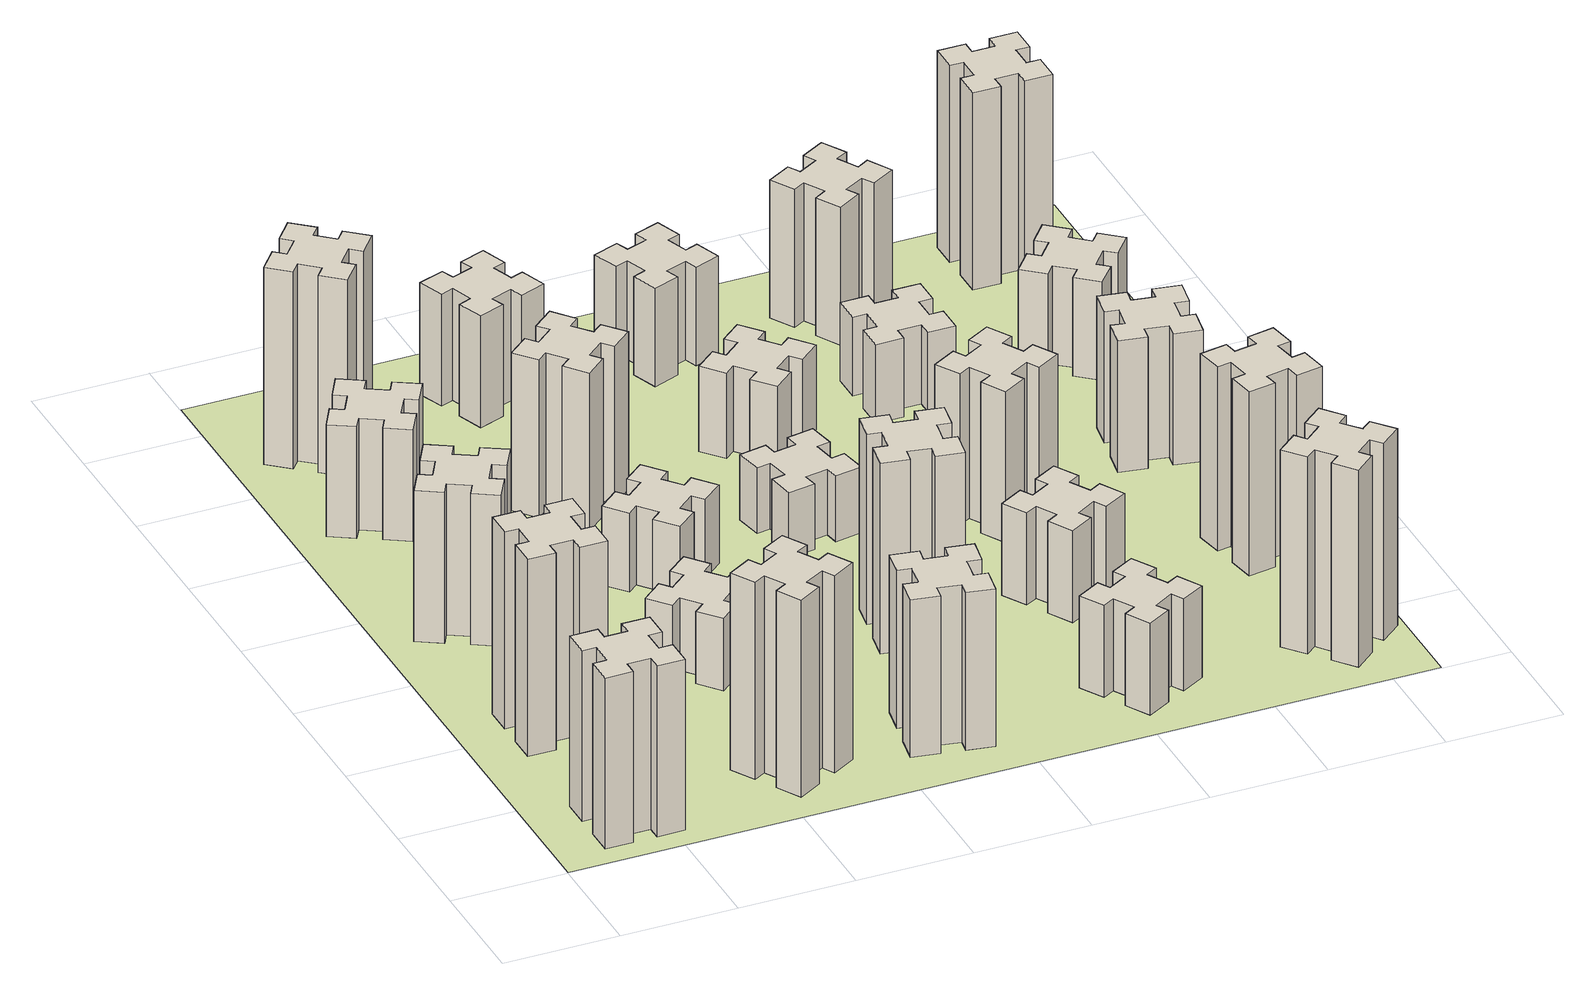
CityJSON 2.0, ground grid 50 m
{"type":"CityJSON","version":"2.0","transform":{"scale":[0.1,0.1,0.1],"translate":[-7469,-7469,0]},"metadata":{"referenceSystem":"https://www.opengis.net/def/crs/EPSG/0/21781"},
"CityObjects":{
"building1":{"type":"Building","attributes":{"class":"1000","function":"1000","usage":"1000","yearOfConstruction":2016,"roofType":"1000","measuredHeight":78,"storeysAboveGround":30,"storeysBelowGround":0},"geometry":[{"type":"Solid","lod":"1","boundaries":[[[[0,1,2,3,4,5,6,7,8,9,10,11,12,13,14,15,16,17,18,19]],[[17,16,20,21]],[[16,15,22,20]],[[15,14,23,22]],[[14,13,24,23]],[[13,12,25,24]],[[12,11,26,25]],[[11,10,27,26]],[[10,9,28,27]],[[9,8,29,28]],[[8,7,30,29]],[[7,6,31,30]],[[6,5,32,31]],[[5,4,33,32]],[[4,3,34,33]],[[3,2,35,34]],[[2,1,36,35]],[[1,0,37,36]],[[0,19,38,37]],[[19,18,39,38]],[[18,17,21,39]],[[24,25,26,27,28,29,30,31,32,33,34,35,36,37,38,39,21,20,22,23]]]]}]},
"building2":{"type":"Building","attributes":{"class":"1000","function":"1000","usage":"1000","yearOfConstruction":2016,"roofType":"1000","measuredHeight":90,"storeysAboveGround":30,"storeysBelowGround":0},"geometry":[{"type":"Solid","lod":"1","boundaries":[[[[40,41,42,43,44,45,46,47,48,49,50,51,52,53,54,55,56,57,58,59]],[[57,56,60,61]],[[56,55,62,60]],[[55,54,63,62]],[[54,53,64,63]],[[53,52,65,64]],[[52,51,66,65]],[[51,50,67,66]],[[50,49,68,67]],[[49,48,69,68]],[[48,47,70,69]],[[47,46,71,70]],[[46,45,72,71]],[[45,44,73,72]],[[44,43,74,73]],[[43,42,75,74]],[[42,41,76,75]],[[41,40,77,76]],[[40,59,78,77]],[[59,58,79,78]],[[58,57,61,79]],[[64,65,66,67,68,69,70,71,72,73,74,75,76,77,78,79,61,60,62,63]]]]}]},
"building3":{"type":"Building","attributes":{"class":"1000","function":"1000","usage":"1000","yearOfConstruction":2016,"roofType":"1000","measuredHeight":69,"storeysAboveGround":30,"storeysBelowGround":0},"geometry":[{"type":"Solid","lod":"1","boundaries":[[[[80,81,82,83,84,85,86,87,88,89,90,91,92,93,94,95,96,97,98,99]],[[97,96,100,101]],[[96,95,102,100]],[[95,94,103,102]],[[94,93,104,103]],[[93,92,105,104]],[[92,91,106,105]],[[91,90,107,106]],[[90,89,108,107]],[[89,88,109,108]],[[88,87,110,109]],[[87,86,111,110]],[[86,85,112,111]],[[85,84,113,112]],[[84,83,114,113]],[[83,82,115,114]],[[82,81,116,115]],[[81,80,117,116]],[[80,99,118,117]],[[99,98,119,118]],[[98,97,101,119]],[[104,105,106,107,108,109,110,111,112,113,114,115,116,117,118,119,101,100,102,103]]]]}]},
"building4":{"type":"Building","attributes":{"class":"1000","function":"1000","usage":"1000","yearOfConstruction":2016,"roofType":"1000","measuredHeight":51,"storeysAboveGround":30,"storeysBelowGround":0},"geometry":[{"type":"Solid","lod":"1","boundaries":[[[[120,121,122,123,124,125,126,127,128,129,130,131,132,133,134,135,136,137,138,139]],[[137,136,140,141]],[[136,135,142,140]],[[135,134,143,142]],[[134,133,144,143]],[[133,132,145,144]],[[132,131,146,145]],[[131,130,147,146]],[[130,129,148,147]],[[129,128,149,148]],[[128,127,150,149]],[[127,126,151,150]],[[126,125,152,151]],[[125,124,153,152]],[[124,123,154,153]],[[123,122,155,154]],[[122,121,156,155]],[[121,120,157,156]],[[120,139,158,157]],[[139,138,159,158]],[[138,137,141,159]],[[144,145,146,147,148,149,150,151,152,153,154,155,156,157,158,159,141,140,142,143]]]]}]},
"building5":{"type":"Building","attributes":{"class":"1000","function":"1000","usage":"1000","yearOfConstruction":2016,"roofType":"1000","measuredHeight":90,"storeysAboveGround":30,"storeysBelowGround":0},"geometry":[{"type":"Solid","lod":"1","boundaries":[[[[160,161,162,163,164,165,166,167,168,169,170,171,172,173,174,175,176,177,178,179]],[[177,176,180,181]],[[176,175,182,180]],[[175,174,183,182]],[[174,173,184,183]],[[173,172,185,184]],[[172,171,186,185]],[[171,170,187,186]],[[170,169,188,187]],[[169,168,189,188]],[[168,167,190,189]],[[167,166,191,190]],[[166,165,192,191]],[[165,164,193,192]],[[164,163,194,193]],[[163,162,195,194]],[[162,161,196,195]],[[161,160,197,196]],[[160,179,198,197]],[[179,178,199,198]],[[178,177,181,199]],[[184,185,186,187,188,189,190,191,192,193,194,195,196,197,198,199,181,180,182,183]]]]}]},
"building6":{"type":"Building","attributes":{"class":"1000","function":"1000","usage":"1000","yearOfConstruction":2016,"roofType":"1000","measuredHeight":90,"storeysAboveGround":30,"storeysBelowGround":0},"geometry":[{"type":"Solid","lod":"1","boundaries":[[[[200,201,202,203,204,205,206,207,208,209,210,211,212,213,214,215,216,217,218,219]],[[217,216,220,221]],[[216,215,222,220]],[[215,214,223,222]],[[214,213,224,223]],[[213,212,225,224]],[[212,211,226,225]],[[211,210,227,226]],[[210,209,228,227]],[[209,208,229,228]],[[208,207,230,229]],[[207,206,231,230]],[[206,205,232,231]],[[205,204,233,232]],[[204,203,234,233]],[[203,202,235,234]],[[202,201,236,235]],[[201,200,237,236]],[[200,219,238,237]],[[219,218,239,238]],[[218,217,221,239]],[[224,225,226,227,228,229,230,231,232,233,234,235,236,237,238,239,221,220,222,223]]]]}]},
"building7":{"type":"Building","attributes":{"class":"1000","function":"1000","usage":"1000","yearOfConstruction":2016,"roofType":"1000","measuredHeight":33,"storeysAboveGround":30,"storeysBelowGround":0},"geometry":[{"type":"Solid","lod":"1","boundaries":[[[[240,241,242,243,244,245,246,247,248,249,250,251,252,253,254,255,256,257,258,259]],[[257,256,260,261]],[[256,255,262,260]],[[255,254,263,262]],[[254,253,264,263]],[[253,252,265,264]],[[252,251,266,265]],[[251,250,267,266]],[[250,249,268,267]],[[249,248,269,268]],[[248,247,270,269]],[[247,246,271,270]],[[246,245,272,271]],[[245,244,273,272]],[[244,243,274,273]],[[243,242,275,274]],[[242,241,276,275]],[[241,240,277,276]],[[240,259,278,277]],[[259,258,279,278]],[[258,257,261,279]],[[264,265,266,267,268,269,270,271,272,273,274,275,276,277,278,279,261,260,262,263]]]]}]},
"building8":{"type":"Building","attributes":{"class":"1000","function":"1000","usage":"1000","yearOfConstruction":2016,"roofType":"1000","measuredHeight":36,"storeysAboveGround":30,"storeysBelowGround":0},"geometry":[{"type":"Solid","lod":"1","boundaries":[[[[280,281,282,283,284,285,286,287,288,289,290,291,292,293,294,295,296,297,298,299]],[[297,296,300,301]],[[296,295,302,300]],[[295,294,303,302]],[[294,293,304,303]],[[293,292,305,304]],[[292,291,306,305]],[[291,290,307,306]],[[290,289,308,307]],[[289,288,309,308]],[[288,287,310,309]],[[287,286,311,310]],[[286,285,312,311]],[[285,284,313,312]],[[284,283,314,313]],[[283,282,315,314]],[[282,281,316,315]],[[281,280,317,316]],[[280,299,318,317]],[[299,298,319,318]],[[298,297,301,319]],[[304,305,306,307,308,309,310,311,312,313,314,315,316,317,318,319,301,300,302,303]]]]}]},
"building9":{"type":"Building","attributes":{"class":"1000","function":"1000","usage":"1000","yearOfConstruction":2016,"roofType":"1000","measuredHeight":72,"storeysAboveGround":30,"storeysBelowGround":0},"geometry":[{"type":"Solid","lod":"1","boundaries":[[[[320,321,322,323,324,325,326,327,328,329,330,331,332,333,334,335,336,337,338,339]],[[337,336,340,341]],[[336,335,342,340]],[[335,334,343,342]],[[334,333,344,343]],[[333,332,345,344]],[[332,331,346,345]],[[331,330,347,346]],[[330,329,348,347]],[[329,328,349,348]],[[328,327,350,349]],[[327,326,351,350]],[[326,325,352,351]],[[325,324,353,352]],[[324,323,354,353]],[[323,322,355,354]],[[322,321,356,355]],[[321,320,357,356]],[[320,339,358,357]],[[339,338,359,358]],[[338,337,341,359]],[[344,345,346,347,348,349,350,351,352,353,354,355,356,357,358,359,341,340,342,343]]]]}]},
"building10":{"type":"Building","attributes":{"class":"1000","function":"1000","usage":"1000","yearOfConstruction":2016,"roofType":"1000","measuredHeight":72,"storeysAboveGround":30,"storeysBelowGround":0},"geometry":[{"type":"Solid","lod":"1","boundaries":[[[[360,361,362,363,364,365,366,367,368,369,370,371,372,373,374,375,376,377,378,379]],[[377,376,380,381]],[[376,375,382,380]],[[375,374,383,382]],[[374,373,384,383]],[[373,372,385,384]],[[372,371,386,385]],[[371,370,387,386]],[[370,369,388,387]],[[369,368,389,388]],[[368,367,390,389]],[[367,366,391,390]],[[366,365,392,391]],[[365,364,393,392]],[[364,363,394,393]],[[363,362,395,394]],[[362,361,396,395]],[[361,360,397,396]],[[360,379,398,397]],[[379,378,399,398]],[[378,377,381,399]],[[384,385,386,387,388,389,390,391,392,393,394,395,396,397,398,399,381,380,382,383]]]]}]},
"building11":{"type":"Building","attributes":{"class":"1000","function":"1000","usage":"1000","yearOfConstruction":2016,"roofType":"1000","measuredHeight":51,"storeysAboveGround":30,"storeysBelowGround":0},"geometry":[{"type":"Solid","lod":"1","boundaries":[[[[400,401,402,403,404,405,406,407,408,409,410,411,412,413,414,415,416,417,418,419]],[[417,416,420,421]],[[416,415,422,420]],[[415,414,423,422]],[[414,413,424,423]],[[413,412,425,424]],[[412,411,426,425]],[[411,410,427,426]],[[410,409,428,427]],[[409,408,429,428]],[[408,407,430,429]],[[407,406,431,430]],[[406,405,432,431]],[[405,404,433,432]],[[404,403,434,433]],[[403,402,435,434]],[[402,401,436,435]],[[401,400,437,436]],[[400,419,438,437]],[[419,418,439,438]],[[418,417,421,439]],[[424,425,426,427,428,429,430,431,432,433,434,435,436,437,438,439,421,420,422,423]]]]}]},
"building12":{"type":"Building","attributes":{"class":"1000","function":"1000","usage":"1000","yearOfConstruction":2016,"roofType":"1000","measuredHeight":87,"storeysAboveGround":30,"storeysBelowGround":0},"geometry":[{"type":"Solid","lod":"1","boundaries":[[[[440,441,442,443,444,445,446,447,448,449,450,451,452,453,454,455,456,457,458,459]],[[457,456,460,461]],[[456,455,462,460]],[[455,454,463,462]],[[454,453,464,463]],[[453,452,465,464]],[[452,451,466,465]],[[451,450,467,466]],[[450,449,468,467]],[[449,448,469,468]],[[448,447,470,469]],[[447,446,471,470]],[[446,445,472,471]],[[445,444,473,472]],[[444,443,474,473]],[[443,442,475,474]],[[442,441,476,475]],[[441,440,477,476]],[[440,459,478,477]],[[459,458,479,478]],[[458,457,461,479]],[[464,465,466,467,468,469,470,471,472,473,474,475,476,477,478,479,461,460,462,463]]]]}]},
"building13":{"type":"Building","attributes":{"class":"1000","function":"1000","usage":"1000","yearOfConstruction":2016,"roofType":"1000","measuredHeight":30,"storeysAboveGround":30,"storeysBelowGround":0},"geometry":[{"type":"Solid","lod":"1","boundaries":[[[[480,481,482,483,484,485,486,487,488,489,490,491,492,493,494,495,496,497,498,499]],[[497,496,500,501]],[[496,495,502,500]],[[495,494,503,502]],[[494,493,504,503]],[[493,492,505,504]],[[492,491,506,505]],[[491,490,507,506]],[[490,489,508,507]],[[489,488,509,508]],[[488,487,510,509]],[[487,486,511,510]],[[486,485,512,511]],[[485,484,513,512]],[[484,483,514,513]],[[483,482,515,514]],[[482,481,516,515]],[[481,480,517,516]],[[480,499,518,517]],[[499,498,519,518]],[[498,497,501,519]],[[504,505,506,507,508,509,510,511,512,513,514,515,516,517,518,519,501,500,502,503]]]]}]},
"building14":{"type":"Building","attributes":{"class":"1000","function":"1000","usage":"1000","yearOfConstruction":2016,"roofType":"1000","measuredHeight":42,"storeysAboveGround":30,"storeysBelowGround":0},"geometry":[{"type":"Solid","lod":"1","boundaries":[[[[520,521,522,523,524,525,526,527,528,529,530,531,532,533,534,535,536,537,538,539]],[[537,536,540,541]],[[536,535,542,540]],[[535,534,543,542]],[[534,533,544,543]],[[533,532,545,544]],[[532,531,546,545]],[[531,530,547,546]],[[530,529,548,547]],[[529,528,549,548]],[[528,527,550,549]],[[527,526,551,550]],[[526,525,552,551]],[[525,524,553,552]],[[524,523,554,553]],[[523,522,555,554]],[[522,521,556,555]],[[521,520,557,556]],[[520,539,558,557]],[[539,538,559,558]],[[538,537,541,559]],[[544,545,546,547,548,549,550,551,552,553,554,555,556,557,558,559,541,540,542,543]]]]}]},
"building15":{"type":"Building","attributes":{"class":"1000","function":"1000","usage":"1000","yearOfConstruction":2016,"roofType":"1000","measuredHeight":39,"storeysAboveGround":30,"storeysBelowGround":0},"geometry":[{"type":"Solid","lod":"1","boundaries":[[[[560,561,562,563,564,565,566,567,568,569,570,571,572,573,574,575,576,577,578,579]],[[577,576,580,581]],[[576,575,582,580]],[[575,574,583,582]],[[574,573,584,583]],[[573,572,585,584]],[[572,571,586,585]],[[571,570,587,586]],[[570,569,588,587]],[[569,568,589,588]],[[568,567,590,589]],[[567,566,591,590]],[[566,565,592,591]],[[565,564,593,592]],[[564,563,594,593]],[[563,562,595,594]],[[562,561,596,595]],[[561,560,597,596]],[[560,579,598,597]],[[579,578,599,598]],[[578,577,581,599]],[[584,585,586,587,588,589,590,591,592,593,594,595,596,597,598,599,581,580,582,583]]]]}]},
"building16":{"type":"Building","attributes":{"class":"1000","function":"1000","usage":"1000","yearOfConstruction":2016,"roofType":"1000","measuredHeight":45,"storeysAboveGround":30,"storeysBelowGround":0},"geometry":[{"type":"Solid","lod":"1","boundaries":[[[[600,601,602,603,604,605,606,607,608,609,610,611,612,613,614,615,616,617,618,619]],[[617,616,620,621]],[[616,615,622,620]],[[615,614,623,622]],[[614,613,624,623]],[[613,612,625,624]],[[612,611,626,625]],[[611,610,627,626]],[[610,609,628,627]],[[609,608,629,628]],[[608,607,630,629]],[[607,606,631,630]],[[606,605,632,631]],[[605,604,633,632]],[[604,603,634,633]],[[603,602,635,634]],[[602,601,636,635]],[[601,600,637,636]],[[600,619,638,637]],[[619,618,639,638]],[[618,617,621,639]],[[624,625,626,627,628,629,630,631,632,633,634,635,636,637,638,639,621,620,622,623]]]]}]},
"building17":{"type":"Building","attributes":{"class":"1000","function":"1000","usage":"1000","yearOfConstruction":2016,"roofType":"1000","measuredHeight":42,"storeysAboveGround":30,"storeysBelowGround":0},"geometry":[{"type":"Solid","lod":"1","boundaries":[[[[640,641,642,643,644,645,646,647,648,649,650,651,652,653,654,655,656,657,658,659]],[[657,656,660,661]],[[656,655,662,660]],[[655,654,663,662]],[[654,653,664,663]],[[653,652,665,664]],[[652,651,666,665]],[[651,650,667,666]],[[650,649,668,667]],[[649,648,669,668]],[[648,647,670,669]],[[647,646,671,670]],[[646,645,672,671]],[[645,644,673,672]],[[644,643,674,673]],[[643,642,675,674]],[[642,641,676,675]],[[641,640,677,676]],[[640,659,678,677]],[[659,658,679,678]],[[658,657,661,679]],[[664,665,666,667,668,669,670,671,672,673,674,675,676,677,678,679,661,660,662,663]]]]}]},
"building18":{"type":"Building","attributes":{"class":"1000","function":"1000","usage":"1000","yearOfConstruction":2016,"roofType":"1000","measuredHeight":69,"storeysAboveGround":30,"storeysBelowGround":0},"geometry":[{"type":"Solid","lod":"1","boundaries":[[[[680,681,682,683,684,685,686,687,688,689,690,691,692,693,694,695,696,697,698,699]],[[697,696,700,701]],[[696,695,702,700]],[[695,694,703,702]],[[694,693,704,703]],[[693,692,705,704]],[[692,691,706,705]],[[691,690,707,706]],[[690,689,708,707]],[[689,688,709,708]],[[688,687,710,709]],[[687,686,711,710]],[[686,685,712,711]],[[685,684,713,712]],[[684,683,714,713]],[[683,682,715,714]],[[682,681,716,715]],[[681,680,717,716]],[[680,699,718,717]],[[699,698,719,718]],[[698,697,701,719]],[[704,705,706,707,708,709,710,711,712,713,714,715,716,717,718,719,701,700,702,703]]]]}]},
"building19":{"type":"Building","attributes":{"class":"1000","function":"1000","usage":"1000","yearOfConstruction":2016,"roofType":"1000","measuredHeight":36,"storeysAboveGround":30,"storeysBelowGround":0},"geometry":[{"type":"Solid","lod":"1","boundaries":[[[[720,721,722,723,724,725,726,727,728,729,730,731,732,733,734,735,736,737,738,739]],[[737,736,740,741]],[[736,735,742,740]],[[735,734,743,742]],[[734,733,744,743]],[[733,732,745,744]],[[732,731,746,745]],[[731,730,747,746]],[[730,729,748,747]],[[729,728,749,748]],[[728,727,750,749]],[[727,726,751,750]],[[726,725,752,751]],[[725,724,753,752]],[[724,723,754,753]],[[723,722,755,754]],[[722,721,756,755]],[[721,720,757,756]],[[720,739,758,757]],[[739,738,759,758]],[[738,737,741,759]],[[744,745,746,747,748,749,750,751,752,753,754,755,756,757,758,759,741,740,742,743]]]]}]},
"building20":{"type":"Building","attributes":{"class":"1000","function":"1000","usage":"1000","yearOfConstruction":2016,"roofType":"1000","measuredHeight":90,"storeysAboveGround":30,"storeysBelowGround":0},"geometry":[{"type":"Solid","lod":"1","boundaries":[[[[760,761,762,763,764,765,766,767,768,769,770,771,772,773,774,775,776,777,778,779]],[[777,776,780,781]],[[776,775,782,780]],[[775,774,783,782]],[[774,773,784,783]],[[773,772,785,784]],[[772,771,786,785]],[[771,770,787,786]],[[770,769,788,787]],[[769,768,789,788]],[[768,767,790,789]],[[767,766,791,790]],[[766,765,792,791]],[[765,764,793,792]],[[764,763,794,793]],[[763,762,795,794]],[[762,761,796,795]],[[761,760,797,796]],[[760,779,798,797]],[[779,778,799,798]],[[778,777,781,799]],[[784,785,786,787,788,789,790,791,792,793,794,795,796,797,798,799,781,780,782,783]]]]}]},
"building21":{"type":"Building","attributes":{"class":"1000","function":"1000","usage":"1000","yearOfConstruction":2016,"roofType":"1000","measuredHeight":63,"storeysAboveGround":30,"storeysBelowGround":0},"geometry":[{"type":"Solid","lod":"1","boundaries":[[[[800,801,802,803,804,805,806,807,808,809,810,811,812,813,814,815,816,817,818,819]],[[817,816,820,821]],[[816,815,822,820]],[[815,814,823,822]],[[814,813,824,823]],[[813,812,825,824]],[[812,811,826,825]],[[811,810,827,826]],[[810,809,828,827]],[[809,808,829,828]],[[808,807,830,829]],[[807,806,831,830]],[[806,805,832,831]],[[805,804,833,832]],[[804,803,834,833]],[[803,802,835,834]],[[802,801,836,835]],[[801,800,837,836]],[[800,819,838,837]],[[819,818,839,838]],[[818,817,821,839]],[[824,825,826,827,828,829,830,831,832,833,834,835,836,837,838,839,821,820,822,823]]]]}]},
"building22":{"type":"Building","attributes":{"class":"1000","function":"1000","usage":"1000","yearOfConstruction":2016,"roofType":"1000","measuredHeight":84,"storeysAboveGround":30,"storeysBelowGround":0},"geometry":[{"type":"Solid","lod":"1","boundaries":[[[[840,841,842,843,844,845,846,847,848,849,850,851,852,853,854,855,856,857,858,859]],[[857,856,860,861]],[[856,855,862,860]],[[855,854,863,862]],[[854,853,864,863]],[[853,852,865,864]],[[852,851,866,865]],[[851,850,867,866]],[[850,849,868,867]],[[849,848,869,868]],[[848,847,870,869]],[[847,846,871,870]],[[846,845,872,871]],[[845,844,873,872]],[[844,843,874,873]],[[843,842,875,874]],[[842,841,876,875]],[[841,840,877,876]],[[840,859,878,877]],[[859,858,879,878]],[[858,857,861,879]],[[864,865,866,867,868,869,870,871,872,873,874,875,876,877,878,879,861,860,862,863]]]]}]},
"building23":{"type":"Building","attributes":{"class":"1000","function":"1000","usage":"1000","yearOfConstruction":2016,"roofType":"1000","measuredHeight":60,"storeysAboveGround":30,"storeysBelowGround":0},"geometry":[{"type":"Solid","lod":"1","boundaries":[[[[880,881,882,883,884,885,886,887,888,889,890,891,892,893,894,895,896,897,898,899]],[[897,896,900,901]],[[896,895,902,900]],[[895,894,903,902]],[[894,893,904,903]],[[893,892,905,904]],[[892,891,906,905]],[[891,890,907,906]],[[890,889,908,907]],[[889,888,909,908]],[[888,887,910,909]],[[887,886,911,910]],[[886,885,912,911]],[[885,884,913,912]],[[884,883,914,913]],[[883,882,915,914]],[[882,881,916,915]],[[881,880,917,916]],[[880,899,918,917]],[[899,898,919,918]],[[898,897,901,919]],[[904,905,906,907,908,909,910,911,912,913,914,915,916,917,918,919,901,900,902,903]]]]}]},
"building24":{"type":"Building","attributes":{"class":"1000","function":"1000","usage":"1000","yearOfConstruction":2016,"roofType":"1000","measuredHeight":45,"storeysAboveGround":30,"storeysBelowGround":0},"geometry":[{"type":"Solid","lod":"1","boundaries":[[[[920,921,922,923,924,925,926,927,928,929,930,931,932,933,934,935,936,937,938,939]],[[937,936,940,941]],[[936,935,942,940]],[[935,934,943,942]],[[934,933,944,943]],[[933,932,945,944]],[[932,931,946,945]],[[931,930,947,946]],[[930,929,948,947]],[[929,928,949,948]],[[928,927,950,949]],[[927,926,951,950]],[[926,925,952,951]],[[925,924,953,952]],[[924,923,954,953]],[[923,922,955,954]],[[922,921,956,955]],[[921,920,957,956]],[[920,939,958,957]],[[939,938,959,958]],[[938,937,941,959]],[[944,945,946,947,948,949,950,951,952,953,954,955,956,957,958,959,941,940,942,943]]]]}]},
"building25":{"type":"Building","attributes":{"class":"1000","function":"1000","usage":"1000","yearOfConstruction":2016,"roofType":"1000","measuredHeight":90,"storeysAboveGround":30,"storeysBelowGround":0},"geometry":[{"type":"Solid","lod":"1","boundaries":[[[[960,961,962,963,964,965,966,967,968,969,970,971,972,973,974,975,976,977,978,979]],[[977,976,980,981]],[[976,975,982,980]],[[975,974,983,982]],[[974,973,984,983]],[[973,972,985,984]],[[972,971,986,985]],[[971,970,987,986]],[[970,969,988,987]],[[969,968,989,988]],[[968,967,990,989]],[[967,966,991,990]],[[966,965,992,991]],[[965,964,993,992]],[[964,963,994,993]],[[963,962,995,994]],[[962,961,996,995]],[[961,960,997,996]],[[960,979,998,997]],[[979,978,999,998]],[[978,977,981,999]],[[984,985,986,987,988,989,990,991,992,993,994,995,996,997,998,999,981,980,982,983]]]]}]},
"landuse1":{"type":"LandUse","attributes":{"name":"plot1","function":"1010"},"geometry":[{"type":"MultiSurface","lod":"1","boundaries":[[[1000,1001,1002,1003]]]}]}
},
"vertices":[
[265,325,0],[265,225,0],[205,225,0],[205,105,0],[325,105,0],[325,165,0],[425,165,0],[425,105,0],[545,105,0],[545,225,0],[485,225,0],[485,325,0],[545,325,0],[545,445,0],[425,445,0],[425,385,0],[325,385,0],[325,445,0],[205,445,0],[205,325,0],[325,385,780],[325,445,780],[425,385,780],[425,445,780],[545,445,780],[545,325,780],[485,325,780],[485,225,780],[545,225,780],[545,105,780],[425,105,780],[425,165,780],[325,165,780],[325,105,780],[205,105,780],[205,225,780],[265,225,780],[265,325,780],[205,325,780],[205,445,780],
[265,1065,0],[265,965,0],[205,965,0],[205,845,0],[325,845,0],[325,905,0],[425,905,0],[425,845,0],[545,845,0],[545,965,0],[485,965,0],[485,1065,0],[545,1065,0],[545,1185,0],[425,1185,0],[425,1125,0],[325,1125,0],[325,1185,0],[205,1185,0],[205,1065,0],[325,1125,900],[325,1185,900],[425,1125,900],[425,1185,900],[545,1185,900],[545,1065,900],[485,1065,900],[485,965,900],[545,965,900],[545,845,900],[425,845,900],[425,905,900],[325,905,900],[325,845,900],[205,845,900],[205,965,900],[265,965,900],[265,1065,900],[205,1065,900],[205,1185,900],
[474,1926,0],[387,1976,0],[417,2028,0],[313,2088,0],[253,1984,0],[305,1954,0],[255,1867,0],[203,1897,0],[143,1793,0],[247,1733,0],[277,1785,0],[364,1735,0],[334,1683,0],[438,1623,0],[498,1727,0],[446,1757,0],[496,1844,0],[548,1814,0],[608,1918,0],[504,1978,0],[496,1844,690],[548,1814,690],[446,1757,690],[498,1727,690],[438,1623,690],[334,1683,690],[364,1735,690],[277,1785,690],[247,1733,690],[143,1793,690],[203,1897,690],[255,1867,690],[305,1954,690],[253,1984,690],[313,2088,690],[417,2028,690],[387,1976,690],[474,1926,690],[504,1978,690],[608,1918,690],
[446,2597,0],[496,2684,0],[548,2654,0],[608,2758,0],[504,2818,0],[474,2766,0],[387,2816,0],[417,2868,0],[313,2928,0],[253,2824,0],[305,2794,0],[255,2707,0],[203,2737,0],[143,2633,0],[247,2573,0],[277,2625,0],[364,2575,0],[334,2523,0],[438,2463,0],[498,2567,0],[364,2575,510],[334,2523,510],[277,2625,510],[247,2573,510],[143,2633,510],[203,2737,510],[255,2707,510],[305,2794,510],[253,2824,510],[313,2928,510],[417,2868,510],[387,2816,510],[474,2766,510],[504,2818,510],[608,2758,510],[548,2654,510],[496,2684,510],[446,2597,510],[498,2567,510],[438,2463,510],
[1127,255,0],[1214,305,0],[1244,253,0],[1348,313,0],[1288,417,0],[1236,387,0],[1186,474,0],[1238,504,0],[1178,608,0],[1074,548,0],[1104,496,0],[1017,446,0],[987,498,0],[883,438,0],[943,334,0],[995,364,0],[1045,277,0],[993,247,0],[1053,143,0],[1157,203,0],[1045,277,900],[993,247,900],[995,364,900],[943,334,900],[883,438,900],[987,498,900],[1017,446,900],[1104,496,900],[1074,548,900],[1178,608,900],[1238,504,900],[1186,474,900],[1236,387,900],[1288,417,900],[1348,313,900],[1244,253,900],[1214,305,900],[1127,255,900],[1157,203,900],[1053,143,900],
[484,3287,0],[408,3352,0],[446,3398,0],[354,3475,0],[277,3383,0],[323,3344,0],[259,3268,0],[213,3306,0],[136,3214,0],[228,3137,0],[266,3183,0],[343,3119,0],[304,3073,0],[396,2996,0],[473,3088,0],[427,3126,0],[492,3203,0],[538,3164,0],[615,3256,0],[523,3333,0],[492,3203,900],[538,3164,900],[427,3126,900],[473,3088,900],[396,2996,900],[304,3073,900],[343,3119,900],[266,3183,900],[228,3137,900],[136,3214,900],[213,3306,900],[259,3268,900],[323,3344,900],[277,3383,900],[354,3475,900],[446,3398,900],[408,3352,900],[484,3287,900],[523,3333,900],[615,3256,900],
[1083,1332,0],[1006,1267,0],[968,1313,0],[876,1236,0],[953,1144,0],[999,1183,0],[1063,1106,0],[1017,1068,0],[1094,976,0],[1186,1053,0],[1148,1099,0],[1224,1163,0],[1263,1117,0],[1355,1194,0],[1278,1286,0],[1232,1248,0],[1167,1324,0],[1213,1363,0],[1136,1455,0],[1044,1378,0],[1167,1324,330],[1213,1363,330],[1232,1248,330],[1278,1286,330],[1355,1194,330],[1263,1117,330],[1224,1163,330],[1148,1099,330],[1186,1053,330],[1094,976,330],[1017,1068,330],[1063,1106,330],[999,1183,330],[953,1144,330],[876,1236,330],[968,1313,330],[1006,1267,330],[1083,1332,330],[1044,1378,330],[1136,1455,330],
[1183,1972,0],[1106,1907,0],[1068,1953,0],[976,1876,0],[1053,1784,0],[1099,1823,0],[1163,1746,0],[1117,1708,0],[1194,1616,0],[1286,1693,0],[1248,1739,0],[1324,1803,0],[1363,1757,0],[1455,1834,0],[1378,1926,0],[1332,1888,0],[1267,1964,0],[1313,2003,0],[1236,2095,0],[1144,2018,0],[1267,1964,360],[1313,2003,360],[1332,1888,360],[1378,1926,360],[1455,1834,360],[1363,1757,360],[1324,1803,360],[1248,1739,360],[1286,1693,360],[1194,1616,360],[1117,1708,360],[1163,1746,360],[1099,1823,360],[1053,1784,360],[976,1876,360],[1068,1953,360],[1106,1907,360],[1183,1972,360],[1144,2018,360],[1236,2095,360],
[999,2463,0],[1063,2386,0],[1017,2348,0],[1094,2256,0],[1186,2333,0],[1148,2379,0],[1224,2443,0],[1263,2397,0],[1355,2474,0],[1278,2566,0],[1232,2528,0],[1167,2604,0],[1213,2643,0],[1136,2735,0],[1044,2658,0],[1083,2612,0],[1006,2547,0],[968,2593,0],[876,2516,0],[953,2424,0],[1006,2547,720],[968,2593,720],[1083,2612,720],[1044,2658,720],[1136,2735,720],[1213,2643,720],[1167,2604,720],[1232,2528,720],[1278,2566,720],[1355,2474,720],[1263,2397,720],[1224,2443,720],[1148,2379,720],[1186,2333,720],[1094,2256,720],[1017,2348,720],[1063,2386,720],[999,2463,720],[953,2424,720],[876,2516,720],
[1855,307,0],[1872,405,0],[1931,395,0],[1952,513,0],[1834,534,0],[1824,475,0],[1725,492,0],[1736,551,0],[1617,572,0],[1597,454,0],[1656,444,0],[1638,345,0],[1579,356,0],[1558,237,0],[1677,217,0],[1687,276,0],[1785,258,0],[1775,199,0],[1893,178,0],[1914,297,0],[1785,258,720],[1775,199,720],[1687,276,720],[1677,217,720],[1558,237,720],[1579,356,720],[1638,345,720],[1656,444,720],[1597,454,720],[1617,572,720],[1736,551,720],[1725,492,720],[1824,475,720],[1834,534,720],[1952,513,720],[1931,395,720],[1872,405,720],[1855,307,720],[1914,297,720],[1893,178,720],
[1125,3456,0],[1031,3422,0],[1010,3478,0],[897,3437,0],[939,3324,0],[995,3345,0],[1029,3251,0],[973,3230,0],[1014,3117,0],[1127,3159,0],[1106,3215,0],[1200,3249,0],[1220,3193,0],[1333,3234,0],[1292,3347,0],[1236,3326,0],[1202,3420,0],[1258,3440,0],[1217,3553,0],[1104,3512,0],[1202,3420,510],[1258,3440,510],[1236,3326,510],[1292,3347,510],[1333,3234,510],[1220,3193,510],[1200,3249,510],[1106,3215,510],[1127,3159,510],[1014,3117,510],[973,3230,510],[1029,3251,510],[995,3345,510],[939,3324,510],[897,3437,510],[1010,3478,510],[1031,3422,510],[1125,3456,510],[1104,3512,510],[1217,3553,510],
[2055,1047,0],[2072,1145,0],[2131,1135,0],[2152,1253,0],[2034,1274,0],[2024,1215,0],[1925,1232,0],[1936,1291,0],[1817,1312,0],[1797,1194,0],[1856,1184,0],[1838,1085,0],[1779,1096,0],[1758,977,0],[1877,957,0],[1887,1016,0],[1985,998,0],[1975,939,0],[2093,918,0],[2114,1037,0],[1985,998,870],[1975,939,870],[1887,1016,870],[1877,957,870],[1758,977,870],[1779,1096,870],[1838,1085,870],[1856,1184,870],[1797,1194,870],[1817,1312,870],[1936,1291,870],[1925,1232,870],[2024,1215,870],[2034,1274,870],[2152,1253,870],[2131,1135,870],[2072,1145,870],[2055,1047,870],[2114,1037,870],[2093,918,870],
[1972,1925,0],[1955,2024,0],[2014,2034,0],[1993,2152,0],[1875,2131,0],[1885,2072,0],[1787,2055,0],[1777,2114,0],[1658,2093,0],[1679,1975,0],[1738,1985,0],[1756,1887,0],[1697,1877,0],[1717,1758,0],[1836,1779,0],[1825,1838,0],[1924,1856,0],[1934,1797,0],[2052,1817,0],[2031,1936,0],[1924,1856,300],[1934,1797,300],[1825,1838,300],[1836,1779,300],[1717,1758,300],[1697,1877,300],[1756,1887,300],[1738,1985,300],[1679,1975,300],[1658,2093,300],[1777,2114,300],[1787,2055,300],[1885,2072,300],[1875,2131,300],[1993,2152,300],[2014,2034,300],[1955,2024,300],[1972,1925,300],[2031,1936,300],[2052,1817,300],
[2475,364,0],[2525,277,0],[2473,247,0],[2533,143,0],[2637,203,0],[2607,255,0],[2694,305,0],[2724,253,0],[2828,313,0],[2768,417,0],[2716,387,0],[2666,474,0],[2718,504,0],[2658,608,0],[2554,548,0],[2584,496,0],[2497,446,0],[2467,498,0],[2363,438,0],[2423,334,0],[2497,446,420],[2467,498,420],[2584,496,420],[2554,548,420],[2658,608,420],[2718,504,420],[2666,474,420],[2716,387,420],[2768,417,420],[2828,313,420],[2724,253,420],[2694,305,420],[2607,255,420],[2637,203,420],[2533,143,420],[2473,247,420],[2525,277,420],[2475,364,420],[2423,334,420],[2363,438,420],
[1988,2479,0],[2064,2543,0],[2103,2497,0],[2195,2574,0],[2118,2666,0],[2072,2628,0],[2007,2704,0],[2053,2743,0],[1976,2835,0],[1884,2758,0],[1923,2712,0],[1846,2647,0],[1808,2693,0],[1716,2616,0],[1793,2524,0],[1839,2563,0],[1903,2486,0],[1857,2448,0],[1934,2356,0],[2026,2433,0],[1903,2486,390],[1857,2448,390],[1839,2563,390],[1793,2524,390],[1716,2616,390],[1808,2693,390],[1846,2647,390],[1923,2712,390],[1884,2758,390],[1976,2835,390],[2053,2743,390],[2007,2704,390],[2072,2628,390],[2118,2666,390],[2195,2574,390],[2103,2497,390],[2064,2543,390],[1988,2479,390],[2026,2433,390],[1934,2356,390],
[1865,3456,0],[1771,3422,0],[1750,3478,0],[1637,3437,0],[1679,3324,0],[1735,3345,0],[1769,3251,0],[1713,3230,0],[1754,3117,0],[1867,3159,0],[1846,3215,0],[1940,3249,0],[1960,3193,0],[2073,3234,0],[2032,3347,0],[1976,3326,0],[1942,3420,0],[1998,3440,0],[1957,3553,0],[1844,3512,0],[1942,3420,450],[1998,3440,450],[1976,3326,450],[2032,3347,450],[2073,3234,450],[1960,3193,450],[1940,3249,450],[1846,3215,450],[1867,3159,450],[1754,3117,450],[1713,3230,450],[1769,3251,450],[1735,3345,450],[1679,3324,450],[1637,3437,450],[1750,3478,450],[1771,3422,450],[1865,3456,450],[1844,3512,450],[1957,3553,450],
[2716,1127,0],[2666,1214,0],[2718,1244,0],[2658,1348,0],[2554,1288,0],[2584,1236,0],[2497,1186,0],[2467,1238,0],[2363,1178,0],[2423,1074,0],[2475,1104,0],[2525,1017,0],[2473,987,0],[2533,883,0],[2637,943,0],[2607,995,0],[2694,1045,0],[2724,993,0],[2828,1053,0],[2768,1157,0],[2694,1045,420],[2724,993,420],[2607,995,420],[2637,943,420],[2533,883,420],[2473,987,420],[2525,1017,420],[2475,1104,420],[2423,1074,420],[2363,1178,420],[2467,1238,420],[2497,1186,420],[2584,1236,420],[2554,1288,420],[2658,1348,420],[2718,1244,420],[2666,1214,420],[2716,1127,420],[2768,1157,420],[2828,1053,420],
[2475,1744,0],[2525,1657,0],[2473,1627,0],[2533,1523,0],[2637,1583,0],[2607,1635,0],[2694,1685,0],[2724,1633,0],[2828,1693,0],[2768,1797,0],[2716,1767,0],[2666,1854,0],[2718,1884,0],[2658,1988,0],[2554,1928,0],[2584,1876,0],[2497,1826,0],[2467,1878,0],[2363,1818,0],[2423,1714,0],[2497,1826,690],[2467,1878,690],[2584,1876,690],[2554,1928,690],[2658,1988,690],[2718,1884,690],[2666,1854,690],[2716,1767,690],[2768,1797,690],[2828,1693,690],[2724,1633,690],[2694,1685,690],[2607,1635,690],[2637,1583,690],[2533,1523,690],[2473,1627,690],[2525,1657,690],[2475,1744,690],[2423,1714,690],[2363,1818,690],
[2645,2805,0],[2545,2805,0],[2545,2865,0],[2425,2865,0],[2425,2745,0],[2485,2745,0],[2485,2645,0],[2425,2645,0],[2425,2525,0],[2545,2525,0],[2545,2585,0],[2645,2585,0],[2645,2525,0],[2765,2525,0],[2765,2645,0],[2705,2645,0],[2705,2745,0],[2765,2745,0],[2765,2865,0],[2645,2865,0],[2705,2745,360],[2765,2745,360],[2705,2645,360],[2765,2645,360],[2765,2525,360],[2645,2525,360],[2645,2585,360],[2545,2585,360],[2545,2525,360],[2425,2525,360],[2425,2645,360],[2485,2645,360],[2485,2745,360],[2425,2745,360],[2425,2865,360],[2545,2865,360],[2545,2805,360],[2645,2805,360],[2645,2865,360],[2765,2865,360],
[3468,259,0],[3544,323,0],[3583,277,0],[3675,354,0],[3598,446,0],[3552,408,0],[3487,484,0],[3533,523,0],[3456,615,0],[3364,538,0],[3403,492,0],[3326,427,0],[3288,473,0],[3196,396,0],[3273,304,0],[3319,343,0],[3383,266,0],[3337,228,0],[3414,136,0],[3506,213,0],[3383,266,900],[3337,228,900],[3319,343,900],[3273,304,900],[3196,396,900],[3288,473,900],[3326,427,900],[3403,492,900],[3364,538,900],[3456,615,900],[3533,523,900],[3487,484,900],[3552,408,900],[3598,446,900],[3675,354,900],[3583,277,900],[3544,323,900],[3468,259,900],[3506,213,900],[3414,136,900],
[2716,3347,0],[2666,3434,0],[2718,3464,0],[2658,3568,0],[2554,3508,0],[2584,3456,0],[2497,3406,0],[2467,3458,0],[2363,3398,0],[2423,3294,0],[2475,3324,0],[2525,3237,0],[2473,3207,0],[2533,3103,0],[2637,3163,0],[2607,3215,0],[2694,3265,0],[2724,3213,0],[2828,3273,0],[2768,3377,0],[2694,3265,630],[2724,3213,630],[2607,3215,630],[2637,3163,630],[2533,3103,630],[2473,3207,630],[2525,3237,630],[2475,3324,630],[2423,3294,630],[2363,3398,630],[2467,3458,630],[2497,3406,630],[2584,3456,630],[2554,3508,630],[2658,3568,630],[2718,3464,630],[2666,3434,630],[2716,3347,630],[2768,3377,630],[2828,3273,630],
[3405,998,0],[3504,1016,0],[3514,957,0],[3632,977,0],[3611,1096,0],[3552,1085,0],[3535,1184,0],[3594,1194,0],[3573,1312,0],[3455,1291,0],[3465,1232,0],[3367,1215,0],[3357,1274,0],[3238,1253,0],[3259,1135,0],[3318,1145,0],[3336,1047,0],[3277,1037,0],[3297,918,0],[3416,939,0],[3336,1047,840],[3277,1037,840],[3318,1145,840],[3259,1135,840],[3238,1253,840],[3357,1274,840],[3367,1215,840],[3465,1232,840],[3455,1291,840],[3573,1312,840],[3594,1194,840],[3535,1184,840],[3552,1085,840],[3611,1096,840],[3632,977,840],[3514,957,840],[3504,1016,840],[3405,998,840],[3416,939,840],[3297,918,840],
[3267,1856,0],[3365,1838,0],[3355,1779,0],[3473,1758,0],[3494,1877,0],[3435,1887,0],[3452,1985,0],[3511,1975,0],[3532,2093,0],[3414,2114,0],[3404,2055,0],[3305,2072,0],[3316,2131,0],[3197,2152,0],[3177,2034,0],[3236,2024,0],[3218,1925,0],[3159,1936,0],[3138,1817,0],[3257,1797,0],[3218,1925,600],[3159,1936,600],[3236,2024,600],[3177,2034,600],[3197,2152,600],[3316,2131,600],[3305,2072,600],[3404,2055,600],[3414,2114,600],[3532,2093,600],[3511,1975,600],[3452,1985,600],[3435,1887,600],[3494,1877,600],[3473,1758,600],[3355,1779,600],[3365,1838,600],[3267,1856,600],[3257,1797,600],[3138,1817,600],
[3444,2747,0],[3368,2812,0],[3406,2858,0],[3314,2935,0],[3237,2843,0],[3283,2804,0],[3219,2728,0],[3173,2766,0],[3096,2674,0],[3188,2597,0],[3226,2643,0],[3303,2579,0],[3264,2533,0],[3356,2456,0],[3433,2548,0],[3387,2586,0],[3452,2663,0],[3498,2624,0],[3575,2716,0],[3483,2793,0],[3452,2663,450],[3498,2624,450],[3387,2586,450],[3433,2548,450],[3356,2456,450],[3264,2533,450],[3303,2579,450],[3226,2643,450],[3188,2597,450],[3096,2674,450],[3173,2766,450],[3219,2728,450],[3283,2804,450],[3237,2843,450],[3314,2935,450],[3406,2858,450],[3368,2812,450],[3444,2747,450],[3483,2793,450],[3575,2716,450],
[3285,3325,0],[3385,3325,0],[3385,3265,0],[3505,3265,0],[3505,3385,0],[3445,3385,0],[3445,3485,0],[3505,3485,0],[3505,3605,0],[3385,3605,0],[3385,3545,0],[3285,3545,0],[3285,3605,0],[3165,3605,0],[3165,3485,0],[3225,3485,0],[3225,3385,0],[3165,3385,0],[3165,3265,0],[3285,3265,0],[3225,3385,900],[3165,3385,900],[3225,3485,900],[3165,3485,900],[3165,3605,900],[3285,3605,900],[3285,3545,900],[3385,3545,900],[3385,3605,900],[3505,3605,900],[3505,3485,900],[3445,3485,900],[3445,3385,900],[3505,3385,900],[3505,3265,900],[3385,3265,900],[3385,3325,900],[3285,3325,900],[3285,3265,900],[3165,3265,900],
[5,3705,0],[3705,3705,0],[3705,5,0],[5,5,0]
]}
